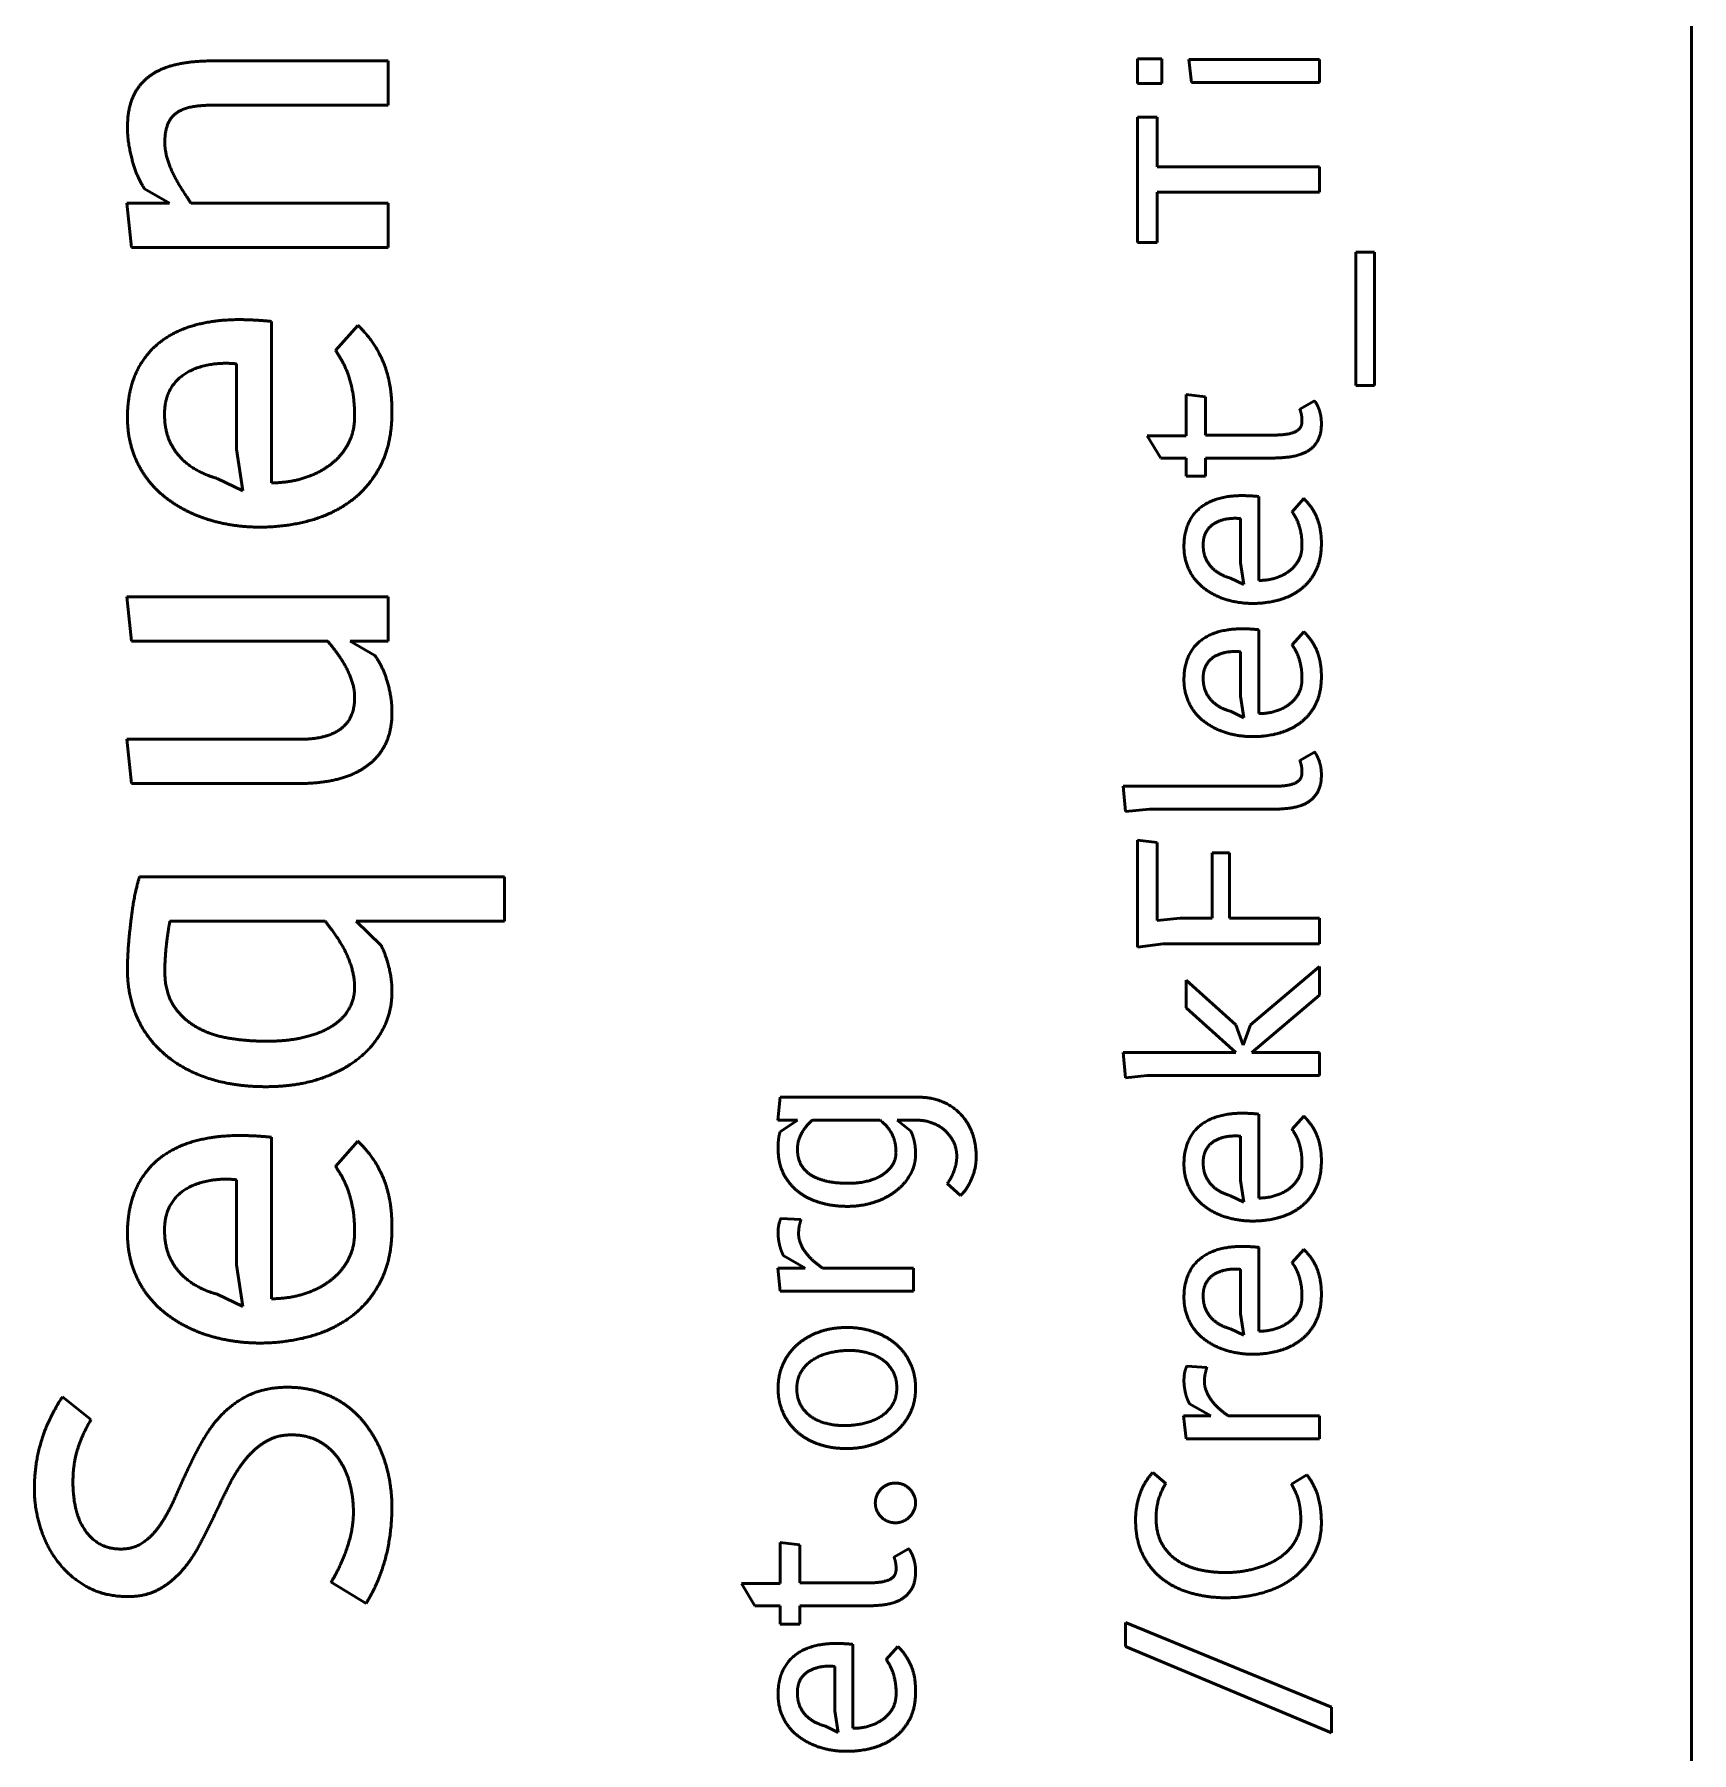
# Model space of a CAD drawing. Header units: millimetres. Extents: x 15 to 397, y 12 to 294.
# Drawn here: x 368.74 to 397.27, y 124.54 to 154.13 of the extents above; entities that cross this region are included whole.
import ezdxf

# ---------------------------------------------------------------- set-up
doc = ezdxf.new("R2010")
doc.units = ezdxf.units.MM
doc.layers.add('Visible (ANSI)', color=7, linetype='Continuous', lineweight=50)

msp = doc.modelspace()

# ---------------------------------------------------------------- linework, layer by layer
at = {"layer": 'Visible (ANSI)'}
for p, q in [((397.269, 26.272), (397.269, 279.574)), ((371.812, 153.674), (374.826, 153.674)), ((374.826, 153.674), (374.826, 152.911)), ((387.731, 153.287), (387.731, 153.71)), ((387.731, 153.71), (388.149, 153.71)), ((388.149, 153.71), (388.149, 153.287)), ((388.615, 153.697), (390.86, 153.697)), ((388.658, 153.301), (388.615, 153.697)), ((390.86, 153.697), (390.86, 153.301)), ((390.86, 153.301), (388.658, 153.301)), ((388.149, 153.287), (387.731, 153.287)), ((374.826, 152.911), (371.812, 152.911)), ((387.731, 150.546), (387.731, 152.705)), ((387.731, 152.705), (388.065, 152.705)), ((388.065, 152.705), (388.065, 151.85)), ((388.065, 151.85), (390.86, 151.85)), ((390.86, 151.85), (390.86, 151.411)), ((370.406, 150.463), (370.329, 151.225)), ((370.329, 151.225), (371.065, 151.225)), ((371.065, 151.225), (370.635, 151.469)), ((371.433, 151.225), (374.826, 151.225)), ((374.826, 151.225), (374.826, 150.463)), ((390.86, 151.411), (388.065, 151.411)), ((388.065, 151.411), (388.065, 150.546)), ((374.826, 150.463), (370.406, 150.463)), ((388.065, 150.546), (387.731, 150.546)), ((391.486, 148.085), (391.486, 150.379)), ((391.486, 150.379), (391.809, 150.379)), ((391.809, 150.379), (391.809, 148.085)), ((372.818, 149.187), (372.818, 146.407)), ((373.923, 148.684), (374.307, 149.119)), ((372.217, 146.988), (372.217, 148.456)), ((391.809, 148.085), (391.486, 148.085)), ((388.566, 147.219), (388.566, 147.928)), ((388.566, 147.928), (388.901, 147.888)), ((388.901, 147.888), (388.901, 147.23)), ((390.523, 147.675), (390.777, 147.818)), ((388.13, 146.834), (387.898, 147.219)), ((387.898, 147.219), (388.566, 147.219)), ((388.901, 147.23), (390.076, 147.23)), ((372.326, 146.272), (372.217, 146.988)), ((388.566, 146.834), (388.13, 146.834)), ((388.566, 146.521), (388.566, 146.834)), ((390.027, 146.834), (388.901, 146.834)), ((388.901, 146.834), (388.901, 146.521)), ((388.901, 146.521), (388.566, 146.521)), ((371.885, 146.484), (372.326, 146.272)), ((389.817, 146.171), (389.817, 144.726)), ((390.391, 145.909), (390.591, 146.136)), ((389.504, 145.028), (389.504, 145.791)), ((389.561, 144.656), (389.504, 145.028)), ((389.332, 144.766), (389.561, 144.656)), ((370.406, 143.678), (370.329, 144.441)), ((370.329, 144.441), (374.826, 144.441)), ((374.826, 144.441), (374.826, 143.678)), ((389.817, 143.877), (389.817, 142.432)), ((390.391, 143.615), (390.591, 143.842)), ((373.788, 143.678), (370.406, 143.678)), ((374.826, 143.678), (374.172, 143.678)), ((374.172, 143.678), (374.598, 143.434)), ((389.504, 142.734), (389.504, 143.497)), ((389.561, 142.362), (389.504, 142.734)), ((389.332, 142.473), (389.561, 142.362)), ((370.406, 141.23), (370.329, 141.992)), ((370.329, 141.992), (373.332, 141.992)), ((390.523, 141.626), (390.777, 141.769)), ((373.332, 141.23), (370.406, 141.23)), ((387.48, 141.181), (390.076, 141.181)), ((387.521, 140.745), (387.48, 141.181)), ((387.938, 140.785), (387.521, 140.745)), ((390.025, 140.785), (387.938, 140.785)), ((387.731, 138.408), (387.731, 140.254)), ((387.731, 140.254), (388.065, 140.214)), ((388.065, 140.214), (388.065, 138.869)), ((389.014, 138.909), (389.014, 140.036)), ((389.014, 140.036), (389.313, 140.036)), ((389.313, 140.036), (389.313, 138.909)), ((370.546, 139.622), (376.833, 139.622)), ((376.833, 139.622), (376.833, 138.859)), ((373.742, 138.859), (371.07, 138.859)), ((376.833, 138.859), (374.276, 138.859)), ((374.276, 138.859), (374.706, 138.439)), ((388.065, 138.869), (388.461, 138.909)), ((388.461, 138.909), (389.014, 138.909)), ((389.313, 138.909), (390.86, 138.909)), ((390.86, 138.909), (390.86, 138.47)), ((388.17, 138.47), (387.731, 138.408)), ((390.86, 138.47), (388.17, 138.47)), ((389.677, 137.071), (390.86, 138.076)), ((390.86, 138.076), (390.86, 137.583)), ((388.564, 137.364), (388.564, 137.844)), ((388.564, 137.844), (389.421, 137.071)), ((389.421, 136.594), (388.564, 137.364)), ((390.86, 137.583), (389.699, 136.594)), ((389.421, 137.071), (389.55, 136.72)), ((389.55, 136.72), (389.677, 137.071)), ((387.521, 136.157), (387.48, 136.594)), ((387.48, 136.594), (389.421, 136.594)), ((389.699, 136.594), (390.86, 136.594)), ((390.86, 136.594), (390.86, 136.197)), ((387.898, 136.197), (387.521, 136.157)), ((390.86, 136.197), (387.898, 136.197)), ((381.536, 135.429), (381.576, 135.825)), ((381.576, 135.825), (383.967, 135.825)), ((381.873, 135.429), (381.536, 135.429)), ((381.576, 135.23), (381.873, 135.429)), ((383.299, 135.429), (382.131, 135.429)), ((383.937, 135.429), (383.59, 135.429)), ((383.59, 135.429), (383.819, 135.248)), ((389.817, 135.534), (389.817, 134.089)), ((390.391, 135.273), (390.591, 135.499)), ((372.818, 135.135), (372.818, 132.355)), ((373.923, 134.632), (374.307, 135.068)), ((389.504, 134.391), (389.504, 135.154)), ((372.217, 132.936), (372.217, 134.404)), ((389.561, 134.019), (389.504, 134.391)), ((384.681, 134.132), (384.452, 134.337)), ((389.332, 134.13), (389.561, 134.019)), ((381.59, 133.739), (381.935, 133.72)), ((389.817, 133.24), (389.817, 131.795)), ((390.391, 132.979), (390.591, 133.205)), ((372.326, 132.22), (372.217, 132.936)), ((381.576, 132.488), (381.536, 132.884)), ((381.536, 132.884), (382.005, 132.884)), ((382.005, 132.884), (381.638, 133.092)), ((382.307, 132.884), (383.873, 132.884)), ((383.873, 132.884), (383.873, 132.488)), ((389.504, 132.097), (389.504, 132.86)), ((371.885, 132.433), (372.326, 132.22)), ((383.873, 132.488), (381.576, 132.488)), ((389.561, 131.725), (389.504, 132.097)), ((389.332, 131.836), (389.561, 131.725)), ((388.577, 131.192), (388.922, 131.173)), ((369.219, 130.664), (369.711, 130.275)), ((388.992, 130.337), (388.626, 130.545)), ((388.564, 129.941), (388.523, 130.337)), ((388.523, 130.337), (388.992, 130.337)), ((389.294, 130.337), (390.86, 130.337)), ((390.86, 130.337), (390.86, 129.941)), ((390.86, 129.941), (388.564, 129.941)), ((387.992, 129.361), (388.216, 129.173)), ((390.378, 129.164), (390.642, 129.324)), ((381.579, 127.45), (381.579, 128.159)), ((381.579, 128.159), (381.913, 128.119)), ((381.913, 128.119), (381.913, 127.461)), ((383.536, 127.906), (383.789, 128.049)), ((374.447, 127.106), (373.845, 127.474)), ((381.142, 127.065), (380.91, 127.45)), ((380.91, 127.45), (381.579, 127.45)), ((381.913, 127.461), (383.088, 127.461)), ((381.579, 127.065), (381.142, 127.065)), ((381.579, 126.752), (381.579, 127.065)), ((383.04, 127.065), (381.913, 127.065)), ((381.913, 127.065), (381.913, 126.752)), ((381.913, 126.752), (381.579, 126.752)), ((387.523, 126.779), (391.068, 125.321)), ((387.523, 126.364), (387.523, 126.779)), ((382.829, 126.402), (382.829, 124.957)), ((383.404, 126.14), (383.603, 126.366)), ((391.068, 124.881), (387.523, 126.364)), ((382.517, 125.259), (382.517, 126.021)), ((382.573, 124.887), (382.517, 125.259)), ((391.068, 125.321), (391.068, 124.881)), ((382.344, 124.997), (382.573, 124.887))]:
    msp.add_line(p, q, dxfattribs=at)
for points in [[(370.339, 152.527), (370.339, 152.849), (370.541, 153.285), (370.93, 153.56), (371.475, 153.674), (371.812, 153.674)], [(371.812, 152.911), (371.594, 152.911), (371.283, 152.849), (371.081, 152.704), (370.982, 152.455), (370.982, 152.268)], [(370.635, 151.469), (370.583, 151.542), (370.479, 151.765), (370.396, 152.045), (370.339, 152.367), (370.339, 152.527)], [(370.982, 152.268), (370.982, 152.133), (371.065, 151.853), (371.2, 151.583), (371.361, 151.329), (371.433, 151.225)], [(370.339, 147.532), (370.339, 147.963), (370.619, 148.601), (371.127, 149.016), (371.833, 149.218), (372.263, 149.218)], [(372.263, 149.218), (372.388, 149.218), (372.684, 149.202), (372.818, 149.187)], [(374.307, 149.119), (374.437, 148.995), (374.649, 148.699), (374.81, 148.336), (374.893, 147.9), (374.893, 147.631)], [(374.25, 147.553), (374.25, 147.807), (374.172, 148.191), (374.063, 148.461), (373.954, 148.637), (373.923, 148.684)], [(372.04, 148.466), (371.812, 148.466), (371.423, 148.357), (371.138, 148.144), (370.977, 147.818), (370.977, 147.589)], [(372.217, 148.456), (372.17, 148.461), (372.082, 148.466), (372.04, 148.466)], [(390.542, 147.618), (390.534, 147.651), (390.523, 147.675)], [(390.777, 147.818), (390.793, 147.802), (390.833, 147.729), (390.871, 147.629), (390.895, 147.503), (390.895, 147.43)], [(372.616, 145.644), (372.331, 145.644), (371.771, 145.748), (371.267, 145.955), (370.832, 146.272), (370.52, 146.687), (370.339, 147.216), (370.339, 147.532)], [(370.977, 147.589), (370.977, 147.325), (371.148, 146.941), (371.418, 146.682), (371.739, 146.521), (371.885, 146.484)], [(374.893, 147.631), (374.893, 147.096), (374.515, 146.344), (373.882, 145.867), (373.062, 145.644), (372.616, 145.644)], [(372.818, 146.407), (373.119, 146.407), (373.638, 146.573), (374.027, 146.868), (374.25, 147.288), (374.25, 147.553)], [(390.895, 147.43), (390.895, 147.241), (390.758, 147.007), (390.521, 146.877), (390.205, 146.834), (390.027, 146.834)], [(390.076, 147.23), (390.213, 147.23), (390.399, 147.263), (390.513, 147.322), (390.561, 147.411), (390.561, 147.47)], [(390.561, 147.47), (390.561, 147.516), (390.55, 147.591), (390.542, 147.618)], [(388.529, 145.311), (388.529, 145.535), (388.674, 145.866), (388.938, 146.082), (389.305, 146.187), (389.529, 146.187)], [(389.529, 146.187), (389.593, 146.187), (389.747, 146.179), (389.817, 146.171)], [(390.561, 145.322), (390.561, 145.454), (390.521, 145.653), (390.464, 145.794), (390.407, 145.885), (390.391, 145.909)], [(390.591, 146.136), (390.658, 146.071), (390.769, 145.918), (390.852, 145.729), (390.895, 145.502), (390.895, 145.362)], [(389.413, 145.796), (389.294, 145.796), (389.092, 145.74), (388.944, 145.629), (388.86, 145.459), (388.86, 145.341)], [(389.504, 145.791), (389.48, 145.794), (389.434, 145.796), (389.413, 145.796)], [(389.712, 144.33), (389.564, 144.33), (389.273, 144.384), (389.011, 144.492), (388.785, 144.656), (388.623, 144.872), (388.529, 145.147), (388.529, 145.311)], [(388.86, 145.341), (388.86, 145.203), (388.949, 145.004), (389.089, 144.869), (389.256, 144.785), (389.332, 144.766)], [(390.895, 145.362), (390.895, 145.085), (390.699, 144.694), (390.37, 144.446), (389.944, 144.33), (389.712, 144.33)], [(389.817, 144.726), (389.973, 144.726), (390.243, 144.812), (390.445, 144.966), (390.561, 145.184), (390.561, 145.322)], [(388.529, 143.017), (388.529, 143.241), (388.674, 143.572), (388.938, 143.788), (389.305, 143.893), (389.529, 143.893)], [(389.529, 143.893), (389.593, 143.893), (389.747, 143.885), (389.817, 143.877)], [(390.591, 143.842), (390.658, 143.777), (390.769, 143.624), (390.852, 143.435), (390.895, 143.208), (390.895, 143.068)], [(374.25, 142.713), (374.25, 142.853), (374.162, 143.118), (374.027, 143.367), (373.866, 143.585), (373.788, 143.678)], [(390.561, 143.028), (390.561, 143.16), (390.521, 143.359), (390.464, 143.5), (390.407, 143.591), (390.391, 143.615)], [(374.598, 143.434), (374.649, 143.362), (374.753, 143.165), (374.836, 142.916), (374.893, 142.62), (374.893, 142.454)], [(389.413, 143.502), (389.294, 143.502), (389.092, 143.446), (388.944, 143.335), (388.86, 143.165), (388.86, 143.047)], [(389.504, 143.497), (389.48, 143.5), (389.434, 143.502), (389.413, 143.502)], [(389.712, 142.036), (389.564, 142.036), (389.273, 142.09), (389.011, 142.198), (388.785, 142.362), (388.623, 142.578), (388.529, 142.853), (388.529, 143.017)], [(388.86, 143.047), (388.86, 142.909), (388.949, 142.71), (389.089, 142.575), (389.256, 142.491), (389.332, 142.473)], [(390.895, 143.068), (390.895, 142.791), (390.699, 142.4), (390.37, 142.152), (389.944, 142.036), (389.712, 142.036)], [(389.817, 142.432), (389.973, 142.432), (390.243, 142.518), (390.445, 142.672), (390.561, 142.89), (390.561, 143.028)], [(373.332, 141.992), (373.762, 141.992), (374.25, 142.34), (374.25, 142.713)], [(374.893, 142.454), (374.893, 142.132), (374.66, 141.671), (374.245, 141.375), (373.669, 141.23), (373.332, 141.23)], [(390.777, 141.769), (390.793, 141.753), (390.833, 141.68), (390.871, 141.58), (390.895, 141.454), (390.895, 141.381)], [(390.542, 141.57), (390.534, 141.602), (390.523, 141.626)], [(390.561, 141.421), (390.561, 141.467), (390.55, 141.543), (390.542, 141.57)], [(390.895, 141.381), (390.895, 141.192), (390.758, 140.958), (390.521, 140.828), (390.205, 140.785), (390.025, 140.785)], [(390.076, 141.181), (390.213, 141.181), (390.399, 141.214), (390.513, 141.273), (390.561, 141.362), (390.561, 141.421)], [(370.339, 138.014), (370.339, 138.268), (370.386, 138.776), (370.443, 139.207), (370.52, 139.544), (370.546, 139.622)], [(371.07, 138.859), (371.055, 138.782), (371.024, 138.579), (370.998, 138.351), (370.982, 138.107), (370.982, 137.998)], [(374.25, 137.713), (374.25, 137.869), (374.167, 138.175), (374.027, 138.465), (373.84, 138.735), (373.742, 138.859)], [(374.706, 138.439), (374.805, 138.232), (374.893, 137.832), (374.893, 137.64)], [(372.72, 136.007), (372.165, 136.007), (371.283, 136.302), (370.666, 136.836), (370.339, 137.573), (370.339, 138.014)], [(370.982, 137.998), (370.982, 137.63), (371.293, 137.163), (371.791, 136.888), (372.414, 136.79), (372.72, 136.79)], [(372.72, 136.79), (373.124, 136.79), (373.7, 136.94), (374.074, 137.194), (374.25, 137.532), (374.25, 137.713)], [(374.893, 137.64), (374.893, 137.303), (374.592, 136.712), (374.032, 136.266), (373.228, 136.007), (372.72, 136.007)], [(383.967, 135.825), (384.172, 135.825), (384.53, 135.685), (384.797, 135.424), (384.951, 135.044), (384.951, 134.806)], [(388.529, 134.674), (388.529, 134.898), (388.674, 135.23), (388.938, 135.445), (389.305, 135.55), (389.529, 135.55)], [(389.529, 135.55), (389.593, 135.55), (389.747, 135.542), (389.817, 135.534)], [(382.005, 135.297), (381.956, 135.232), (381.875, 135.049), (381.875, 134.93)], [(382.131, 135.429), (382.061, 135.372), (382.005, 135.297)], [(383.571, 134.876), (383.571, 134.984), (383.525, 135.151), (383.447, 135.286), (383.35, 135.389), (383.299, 135.429)], [(383.819, 135.248), (383.832, 135.23), (383.862, 135.159), (383.889, 135.06), (383.908, 134.925), (383.908, 134.844)], [(384.617, 134.809), (384.617, 134.938), (384.509, 135.165), (384.326, 135.332), (384.078, 135.429), (383.937, 135.429)], [(390.561, 134.685), (390.561, 134.817), (390.521, 135.017), (390.464, 135.157), (390.407, 135.248), (390.391, 135.273)], [(390.591, 135.499), (390.658, 135.434), (390.769, 135.281), (390.852, 135.092), (390.895, 134.866), (390.895, 134.725)], [(370.339, 133.48), (370.339, 133.911), (370.619, 134.549), (371.127, 134.964), (371.833, 135.166), (372.263, 135.166)], [(372.263, 135.166), (372.388, 135.166), (372.684, 135.151), (372.818, 135.135)], [(374.307, 135.068), (374.437, 134.943), (374.649, 134.648), (374.81, 134.284), (374.893, 133.849), (374.893, 133.579)], [(381.541, 134.941), (381.541, 135.017), (381.554, 135.165), (381.576, 135.23)], [(389.413, 135.159), (389.294, 135.159), (389.092, 135.103), (388.944, 134.992), (388.86, 134.823), (388.86, 134.704)], [(389.504, 135.154), (389.48, 135.157), (389.434, 135.159), (389.413, 135.159)], [(382.735, 133.946), (382.49, 133.946), (382.056, 134.07), (381.73, 134.321), (381.541, 134.693), (381.541, 134.941)], [(381.875, 134.93), (381.875, 134.804), (381.953, 134.62), (382.088, 134.488), (382.266, 134.407), (382.463, 134.359), (382.665, 134.343), (382.759, 134.343)], [(383.908, 134.844), (383.908, 134.655), (383.722, 134.327), (383.404, 134.084), (382.975, 133.946), (382.735, 133.946)], [(382.759, 134.343), (382.937, 134.343), (383.234, 134.421), (383.449, 134.561), (383.571, 134.758), (383.571, 134.876)], [(384.536, 134.472), (384.565, 134.537), (384.617, 134.709), (384.617, 134.809)], [(384.951, 134.806), (384.951, 134.642), (384.867, 134.394), (384.816, 134.305)], [(389.712, 133.693), (389.564, 133.693), (389.273, 133.747), (389.011, 133.855), (388.785, 134.019), (388.623, 134.235), (388.529, 134.51), (388.529, 134.674)], [(388.86, 134.704), (388.86, 134.566), (388.949, 134.367), (389.089, 134.232), (389.256, 134.149), (389.332, 134.13)], [(390.895, 134.725), (390.895, 134.448), (390.699, 134.057), (390.37, 133.809), (389.944, 133.693), (389.712, 133.693)], [(389.817, 134.089), (389.973, 134.089), (390.243, 134.176), (390.445, 134.329), (390.561, 134.548), (390.561, 134.685)], [(372.04, 134.414), (371.812, 134.414), (371.423, 134.305), (371.138, 134.093), (370.977, 133.766), (370.977, 133.537)], [(372.217, 134.404), (372.17, 134.409), (372.082, 134.414), (372.04, 134.414)], [(374.25, 133.501), (374.25, 133.755), (374.172, 134.139), (374.063, 134.409), (373.954, 134.585), (373.923, 134.632)], [(384.452, 134.337), (384.498, 134.397), (384.536, 134.472)], [(384.816, 134.305), (384.76, 134.205), (384.681, 134.132)], [(372.616, 131.592), (372.331, 131.592), (371.771, 131.696), (371.267, 131.904), (370.832, 132.22), (370.52, 132.635), (370.339, 133.164), (370.339, 133.48)], [(370.977, 133.537), (370.977, 133.273), (371.148, 132.889), (371.418, 132.63), (371.739, 132.469), (371.885, 132.433)], [(374.893, 133.579), (374.893, 133.045), (374.515, 132.293), (373.882, 131.815), (373.062, 131.592), (372.616, 131.592)], [(372.818, 132.355), (373.119, 132.355), (373.638, 132.521), (374.027, 132.816), (374.25, 133.237), (374.25, 133.501)], [(381.541, 133.488), (381.541, 133.583), (381.573, 133.709), (381.59, 133.739)], [(381.638, 133.092), (381.622, 133.119), (381.587, 133.202), (381.56, 133.305), (381.541, 133.424), (381.541, 133.488)], [(381.935, 133.72), (381.926, 133.688), (381.894, 133.564), (381.894, 133.472)], [(381.894, 133.472), (381.894, 133.388), (381.961, 133.224), (382.075, 133.073), (382.223, 132.941), (382.307, 132.884)], [(388.529, 132.38), (388.529, 132.604), (388.674, 132.936), (388.938, 133.151), (389.305, 133.256), (389.529, 133.256)], [(389.529, 133.256), (389.593, 133.256), (389.747, 133.248), (389.817, 133.24)], [(390.591, 133.205), (390.658, 133.14), (390.769, 132.987), (390.852, 132.798), (390.895, 132.572), (390.895, 132.432)], [(390.561, 132.391), (390.561, 132.523), (390.521, 132.723), (390.464, 132.863), (390.407, 132.954), (390.391, 132.979)], [(389.413, 132.866), (389.294, 132.866), (389.092, 132.809), (388.944, 132.698), (388.86, 132.529), (388.86, 132.41)], [(389.504, 132.86), (389.48, 132.863), (389.434, 132.866), (389.413, 132.866)], [(389.712, 131.399), (389.564, 131.399), (389.273, 131.453), (389.011, 131.561), (388.785, 131.725), (388.623, 131.941), (388.529, 132.216), (388.529, 132.38)], [(388.86, 132.41), (388.86, 132.272), (388.949, 132.073), (389.089, 131.938), (389.256, 131.855), (389.332, 131.836)], [(390.895, 132.432), (390.895, 132.154), (390.699, 131.763), (390.37, 131.515), (389.944, 131.399), (389.712, 131.399)], [(389.817, 131.795), (389.973, 131.795), (390.243, 131.882), (390.445, 132.035), (390.561, 132.254), (390.561, 132.391)], [(381.541, 130.814), (381.541, 131.046), (381.719, 131.431), (382.034, 131.706), (382.466, 131.86), (382.719, 131.86)], [(382.719, 131.86), (382.97, 131.86), (383.406, 131.712), (383.727, 131.44), (383.908, 131.051), (383.908, 130.814)], [(382.776, 131.464), (382.606, 131.464), (382.28, 131.391), (382.023, 131.232), (381.864, 130.981), (381.864, 130.806)], [(383.584, 130.822), (383.584, 130.987), (383.447, 131.229), (383.218, 131.388), (382.927, 131.464), (382.776, 131.464)], [(388.529, 130.941), (388.529, 131.035), (388.561, 131.162), (388.577, 131.192)], [(388.922, 131.173), (388.914, 131.14), (388.882, 131.016), (388.882, 130.925)], [(370.23, 128.044), (370.453, 128.044), (370.785, 128.283), (371.044, 128.672), (371.267, 129.175), (371.511, 129.699), (371.802, 130.202), (372.201, 130.591), (372.73, 130.83), (373.093, 130.83)], [(373.093, 130.83), (373.389, 130.83), (373.892, 130.669), (374.291, 130.384), (374.592, 129.99), (374.795, 129.523), (374.893, 129.009), (374.893, 128.739)], [(382.719, 129.774), (382.466, 129.774), (382.034, 129.919), (381.719, 130.192), (381.541, 130.577), (381.541, 130.814)], [(381.864, 130.806), (381.864, 130.639), (382.002, 130.396), (382.231, 130.243), (382.525, 130.17), (382.679, 130.17)], [(382.679, 130.17), (382.848, 130.17), (383.172, 130.243), (383.428, 130.399), (383.584, 130.647), (383.584, 130.822)], [(383.908, 130.814), (383.908, 130.582), (383.727, 130.202), (383.406, 129.927), (382.97, 129.774), (382.719, 129.774)], [(388.626, 130.545), (388.61, 130.572), (388.574, 130.655), (388.548, 130.758), (388.529, 130.876), (388.529, 130.941)], [(388.882, 130.925), (388.882, 130.841), (388.949, 130.677), (389.062, 130.526), (389.211, 130.394), (389.294, 130.337)], [(368.736, 129.082), (368.736, 129.938), (369.219, 130.664)], [(369.711, 130.275), (369.551, 130), (369.4, 129.497), (369.4, 129.191)], [(373.166, 130.01), (372.907, 130.01), (372.518, 129.772), (372.206, 129.383), (371.957, 128.879), (371.708, 128.356), (371.439, 127.852), (371.091, 127.463), (370.645, 127.225), (370.344, 127.225)], [(374.229, 128.682), (374.229, 128.931), (374.105, 129.409), (373.845, 129.782), (373.441, 130.01), (373.166, 130.01)], [(387.696, 128.542), (387.696, 128.782), (387.849, 129.21), (387.992, 129.361)], [(390.642, 129.324), (390.779, 129.154), (390.895, 128.741), (390.895, 128.493)], [(370.344, 127.225), (369.955, 127.225), (369.359, 127.546), (368.949, 128.07), (368.736, 128.739), (368.736, 129.082)], [(369.4, 129.191), (369.4, 128.973), (369.488, 128.558), (369.685, 128.241), (370.002, 128.044), (370.23, 128.044)], [(383.215, 128.838), (383.215, 128.908), (383.269, 129.032), (383.363, 129.127), (383.49, 129.181), (383.56, 129.181)], [(383.56, 129.181), (383.63, 129.181), (383.757, 129.127), (383.851, 129.035), (383.908, 128.911), (383.908, 128.841)], [(388.216, 129.173), (388.149, 129.073), (388.049, 128.771), (388.049, 128.577)], [(390.54, 128.547), (390.54, 128.642), (390.523, 128.798), (390.486, 128.941), (390.424, 129.084), (390.378, 129.164)], [(374.893, 128.739), (374.878, 127.801), (374.447, 127.106)], [(383.56, 128.496), (383.49, 128.496), (383.363, 128.55), (383.269, 128.644), (383.215, 128.766), (383.215, 128.838)], [(383.908, 128.841), (383.908, 128.771), (383.851, 128.644), (383.757, 128.55), (383.63, 128.496), (383.56, 128.496)], [(373.845, 127.474), (373.897, 127.552), (374.027, 127.816), (374.151, 128.138), (374.229, 128.496), (374.229, 128.682)], [(389.254, 127.205), (388.938, 127.205), (388.372, 127.364), (387.946, 127.693), (387.696, 128.197), (387.696, 128.542)], [(388.049, 128.577), (388.049, 128.321), (388.24, 127.968), (388.569, 127.741), (389.003, 127.639), (389.248, 127.639)], [(389.248, 127.639), (389.391, 127.639), (389.693, 127.685), (389.982, 127.779), (390.235, 127.927), (390.426, 128.129), (390.54, 128.388), (390.54, 128.547)], [(390.895, 128.493), (390.895, 128.194), (390.634, 127.714), (390.189, 127.38), (389.591, 127.205), (389.254, 127.205)], [(383.555, 127.849), (383.546, 127.881), (383.536, 127.906)], [(383.573, 127.701), (383.573, 127.747), (383.563, 127.822), (383.555, 127.849)], [(383.789, 128.049), (383.805, 128.032), (383.846, 127.96), (383.883, 127.86), (383.908, 127.733), (383.908, 127.66)], [(383.908, 127.66), (383.908, 127.472), (383.77, 127.237), (383.533, 127.108), (383.218, 127.065), (383.04, 127.065)], [(383.088, 127.461), (383.226, 127.461), (383.412, 127.493), (383.525, 127.553), (383.573, 127.641), (383.573, 127.701)], [(381.541, 125.542), (381.541, 125.765), (381.687, 126.097), (381.951, 126.313), (382.317, 126.418), (382.541, 126.418)], [(382.541, 126.418), (382.606, 126.418), (382.759, 126.41), (382.829, 126.402)], [(383.603, 126.366), (383.67, 126.302), (383.781, 126.148), (383.865, 125.959), (383.908, 125.733), (383.908, 125.593)], [(383.573, 125.552), (383.573, 125.684), (383.533, 125.884), (383.476, 126.024), (383.42, 126.116), (383.404, 126.14)], [(382.425, 126.027), (382.307, 126.027), (382.104, 125.97), (381.956, 125.86), (381.873, 125.69), (381.873, 125.571)], [(382.517, 126.021), (382.493, 126.024), (382.447, 126.027), (382.425, 126.027)], [(382.724, 124.56), (382.576, 124.56), (382.285, 124.614), (382.023, 124.722), (381.797, 124.887), (381.635, 125.102), (381.541, 125.377), (381.541, 125.542)], [(381.873, 125.571), (381.873, 125.434), (381.961, 125.234), (382.102, 125.1), (382.269, 125.016), (382.344, 124.997)], [(383.908, 125.593), (383.908, 125.315), (383.711, 124.924), (383.382, 124.676), (382.956, 124.56), (382.724, 124.56)], [(382.829, 124.957), (382.986, 124.957), (383.255, 125.043), (383.458, 125.197), (383.573, 125.415), (383.573, 125.552)]]:
    msp.add_open_spline(points, degree=2, dxfattribs=at)

doc.saveas('drawing.dxf')
